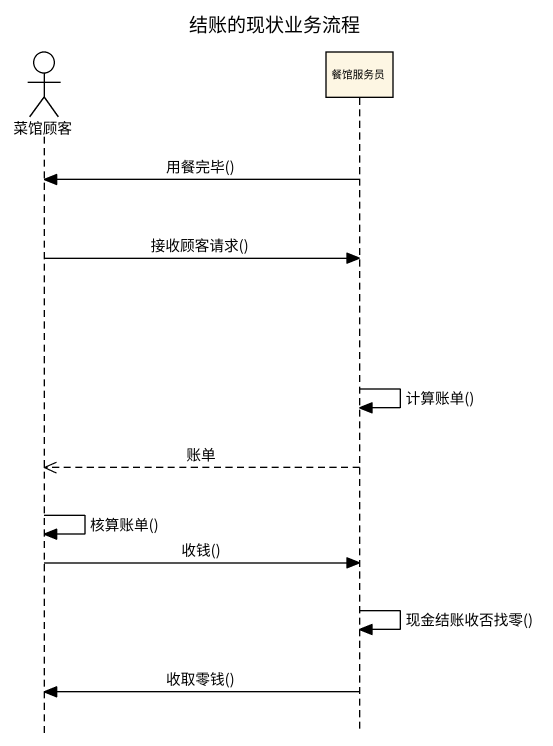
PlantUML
@startuml
title 结账的现状业务流程
hide footbox
actor 菜馆顾客
participant 餐馆服务员

餐馆服务员 -> 菜馆顾客 : 用餐完毕()
菜馆顾客 -> 餐馆服务员 : 接收顾客请求()
餐馆服务员 -> 餐馆服务员 : 计算账单()
餐馆服务员 -->> 菜馆顾客 : 账单
菜馆顾客 -> 菜馆顾客 : 核算账单()
菜馆顾客 -> 餐馆服务员 : 收钱()
餐馆服务员 -> 餐馆服务员 : 现金结账收否找零()
餐馆服务员 -> 菜馆顾客 : 收取零钱()
@enduml
